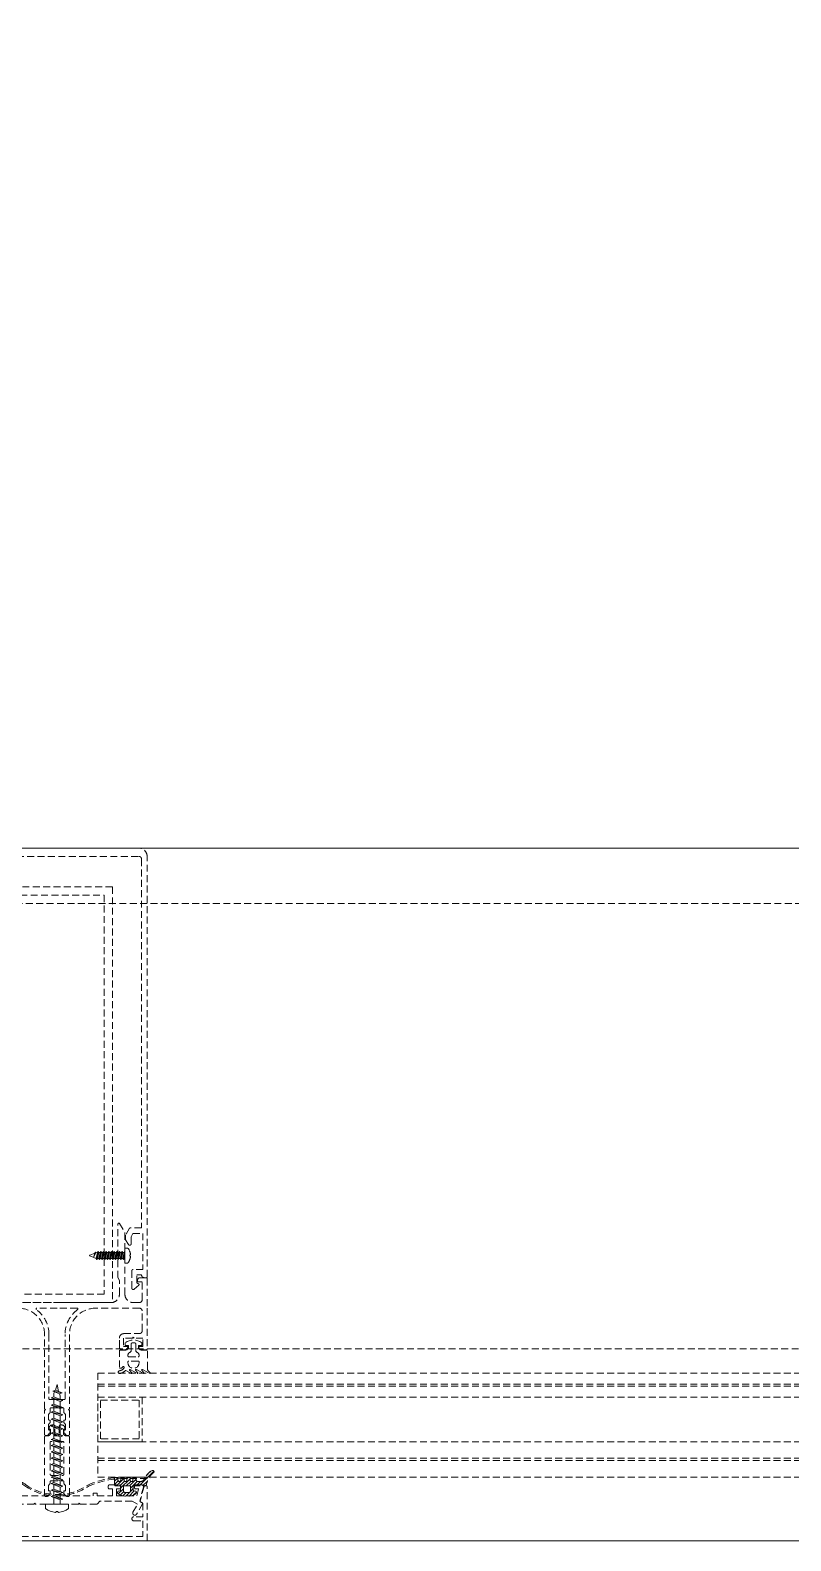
# Model space of a CAD drawing. Extents: x -1457 to 23780, y -2071 to 4205.
# Drawn here: x 1921.5 to 1949, y 320 to 374.5 of the extents above; entities that cross this region are included whole.
import ezdxf

# ---------------------------------------------------------------- set-up
doc = ezdxf.new("R2010")
doc.units = 0
doc.header["$MEASUREMENT"] = 0
doc.linetypes.add('HIDDEN', pattern=[0.375, 0.25, -0.125])
doc.layers.get('0').update_dxf_attribs({"color": 9, "lineweight": 9})
doc.layers.add('M-TEFRIS2-015', color=129, linetype='Continuous', lineweight=9)

# ---------------------------------------------------------------- blocks, each defined once
blk = doc.blocks.new('vid u')
at = {"lineweight": 5, "ltscale": 0.5}
for p, q in [((-18170.57, 6486.66), (-18169.57, 6487.03)), ((-18169.01, 6488.98), (-18169.59, 6487.02)), ((-18169.57, 6487.03), (-18167.16, 6486.01)), ((-18169.01, 6488.98), (-18168.46, 6486.56)), ((-18171.11, 6484.16), (-18170.11, 6484.53)), ((-18167.91, 6482.87), (-18171.11, 6484.16)), ((-18166.91, 6483.23), (-18171.11, 6484.16)), ((-18171.11, 6481.61), (-18170.11, 6481.97)), ((-18167.91, 6480.31), (-18171.11, 6481.61)), ((-18166.91, 6480.68), (-18171.11, 6481.61)), ((-18167.16, 6486.01), (-18170.57, 6486.66)), ((-18168.16, 6485.65), (-18170.57, 6486.66)), ((-18170.11, 6484.53), (-18170.11, 6485.84)), ((-18170.11, 6484.53), (-18166.91, 6483.23)), ((-18170.11, 6484.53), (-18166.91, 6483.23)), ((-18170.11, 6481.97), (-18170.11, 6483.76)), ((-18170.11, 6481.97), (-18166.91, 6480.68)), ((-18170.11, 6481.97), (-18166.91, 6480.68)), ((-18169.89, 6486.38), (-18170.1, 6485.93)), ((-18167.16, 6486.01), (-18168.16, 6485.65)), ((-18168.16, 6485.65), (-18167.93, 6484.98)), ((-18167.91, 6483.64), (-18167.91, 6484.91)), ((-18166.91, 6483.23), (-18167.91, 6482.87)), ((-18167.91, 6481.08), (-18167.91, 6482.87)), ((-18171.11, 6479.06), (-18170.11, 6479.42)), ((-18167.91, 6477.76), (-18171.11, 6479.06)), ((-18166.91, 6478.12), (-18171.11, 6479.06)), ((-18171.11, 6476.5), (-18170.11, 6476.87)), ((-18167.91, 6475.2), (-18171.11, 6476.5)), ((-18166.91, 6475.57), (-18171.11, 6476.5)), ((-18170.11, 6479.42), (-18170.11, 6481.2)), ((-18170.11, 6479.42), (-18166.91, 6478.12)), ((-18170.11, 6479.42), (-18166.91, 6478.12)), ((-18170.11, 6476.87), (-18170.11, 6478.65)), ((-18170.11, 6476.87), (-18166.91, 6475.57)), ((-18170.11, 6476.87), (-18166.91, 6475.57)), ((-18170.11, 6474.31), (-18170.11, 6476.1)), ((-18166.91, 6480.68), (-18167.91, 6480.31)), ((-18167.91, 6478.53), (-18167.91, 6480.31)), ((-18166.91, 6478.12), (-18167.91, 6477.76)), ((-18167.91, 6475.97), (-18167.91, 6477.76)), ((-18171.11, 6473.95), (-18170.11, 6474.31)), ((-18167.91, 6472.65), (-18171.11, 6473.95)), ((-18166.91, 6473.01), (-18171.11, 6473.95)), ((-18171.11, 6471.49), (-18170.11, 6471.86)), ((-18167.91, 6470.2), (-18171.11, 6471.49)), ((-18166.91, 6470.56), (-18171.11, 6471.49)), ((-18170.11, 6474.31), (-18166.91, 6473.01)), ((-18170.11, 6474.31), (-18166.91, 6473.01)), ((-18170.11, 6471.86), (-18170.11, 6473.54)), ((-18170.11, 6471.86), (-18166.91, 6470.56)), ((-18170.11, 6471.86), (-18166.91, 6470.56)), ((-18170.11, 6469.6), (-18170.11, 6471.14)), ((-18166.91, 6475.57), (-18167.91, 6475.2)), ((-18167.91, 6473.42), (-18167.91, 6475.2)), ((-18166.91, 6473.01), (-18167.91, 6472.65)), ((-18167.91, 6470.97), (-18167.91, 6472.65)), ((-18171.11, 6469.24), (-18170.11, 6469.6)), ((-18167.91, 6467.94), (-18171.11, 6469.24)), ((-18166.91, 6468.31), (-18171.11, 6469.24)), ((-18171.11, 6466.99), (-18170.11, 6467.35)), ((-18167.91, 6465.69), (-18171.11, 6466.99)), ((-18166.91, 6466.05), (-18171.11, 6466.99)), ((-18170.11, 6469.6), (-18166.91, 6468.31)), ((-18170.11, 6469.6), (-18166.91, 6468.31)), ((-18170.11, 6467.35), (-18170.11, 6468.89)), ((-18170.11, 6467.35), (-18166.91, 6466.05)), ((-18170.11, 6467.35), (-18166.91, 6466.05)), ((-18170.11, 6465.1), (-18170.11, 6466.63)), ((-18166.91, 6470.56), (-18167.91, 6470.2)), ((-18167.91, 6468.71), (-18167.91, 6470.2)), ((-18166.91, 6468.31), (-18167.91, 6467.94)), ((-18167.91, 6466.46), (-18167.91, 6467.94)), ((-18166.91, 6466.05), (-18167.91, 6465.69)), ((-18167.91, 6464.2), (-18167.91, 6465.69)), ((-18171.11, 6464.73), (-18170.11, 6465.1)), ((-18167.91, 6463.43), (-18171.11, 6464.73)), ((-18166.91, 6463.8), (-18171.11, 6464.73)), ((-18171.11, 6462.43), (-18170.11, 6462.8)), ((-18167.91, 6461.14), (-18171.11, 6462.43)), ((-18166.91, 6461.5), (-18171.11, 6462.43)), ((-18171.11, 6460.14), (-18170.11, 6460.5)), ((-18167.91, 6458.84), (-18171.11, 6460.14)), ((-18166.91, 6459.2), (-18171.11, 6460.14)), ((-18170.11, 6465.1), (-18166.91, 6463.8)), ((-18170.11, 6465.1), (-18166.91, 6463.8)), ((-18170.11, 6462.8), (-18170.11, 6464.38)), ((-18170.11, 6462.8), (-18166.91, 6461.5)), ((-18170.11, 6462.8), (-18166.91, 6461.5)), ((-18170.11, 6460.5), (-18170.11, 6462.03)), ((-18170.11, 6460.5), (-18166.91, 6459.2)), ((-18170.11, 6460.5), (-18166.91, 6459.2)), ((-18170.11, 6458.2), (-18170.11, 6459.73)), ((-18166.91, 6463.8), (-18167.91, 6463.43)), ((-18167.91, 6461.91), (-18167.91, 6463.43)), ((-18166.91, 6461.5), (-18167.91, 6461.14)), ((-18167.91, 6459.61), (-18167.91, 6461.14)), ((-18171.11, 6457.84), (-18170.11, 6458.2)), ((-18167.91, 6456.54), (-18171.11, 6457.84)), ((-18166.91, 6456.91), (-18171.11, 6457.84)), ((-18171.11, 6455.55), (-18170.11, 6455.91)), ((-18167.91, 6454.25), (-18171.11, 6455.55)), ((-18166.91, 6454.61), (-18171.11, 6455.55)), ((-18170.11, 6458.2), (-18166.91, 6456.91)), ((-18170.11, 6455.91), (-18170.11, 6457.44)), ((-18170.11, 6455.91), (-18166.91, 6454.61)), ((-18170.11, 6453.61), (-18170.11, 6455.14)), ((-18166.91, 6459.2), (-18167.91, 6458.84)), ((-18167.91, 6457.31), (-18167.91, 6458.84)), ((-18166.91, 6456.91), (-18167.91, 6456.54)), ((-18167.91, 6455.02), (-18167.91, 6456.54)), ((-18166.91, 6454.61), (-18167.91, 6454.25)), ((-18171.11, 6453.25), (-18170.11, 6453.61)), ((-18166.91, 6452.31), (-18171.11, 6453.25)), ((-18167.91, 6451.95), (-18171.11, 6453.25)), ((-18170.11, 6451.31), (-18171.11, 6450.94)), ((-18167.91, 6449.65), (-18171.11, 6450.94)), ((-18171.11, 6450.94), (-18166.91, 6450.01)), ((-18171.11, 6448.64), (-18170.11, 6449.01)), ((-18170.11, 6453.61), (-18166.91, 6452.31)), ((-18170.11, 6453.61), (-18166.91, 6452.31)), ((-18170.11, 6451.31), (-18170.11, 6452.84)), ((-18166.91, 6450.01), (-18170.11, 6451.31)), ((-18170.11, 6449.01), (-18170.11, 6450.54)), ((-18170.11, 6449.01), (-18166.91, 6447.71)), ((-18167.91, 6452.72), (-18167.91, 6454.25)), ((-18166.91, 6452.31), (-18167.91, 6451.95)), ((-18167.91, 6450.42), (-18167.91, 6451.95)), ((-18166.91, 6450.01), (-18167.91, 6449.65)), ((-18167.91, 6448.12), (-18167.91, 6449.65)), ((-18164.91, 6445.88), (-18173.11, 6445.88)), ((-18173.11, 6444.22), (-18173.11, 6445.88)), ((-18167.91, 6447.35), (-18171.11, 6448.64)), ((-18166.91, 6447.71), (-18171.11, 6448.64)), ((-18170.11, 6445.88), (-18170.11, 6448.24)), ((-18166.91, 6447.71), (-18167.91, 6447.35)), ((-18167.91, 6445.88), (-18167.91, 6447.35)), ((-18164.91, 6444.22), (-18164.91, 6445.88))]:
    blk.add_line(p, q, dxfattribs=at)
blk.add_lwpolyline([(-18169.59, 6442.85), (-18169.14, 6443.18), (-18168.89, 6443.18), (-18168.43, 6442.85)], dxfattribs=at)
for centre, radius, start, end in [((-18169.91, 6485.84), 0.2, 155.3251, 180), ((-18168.11, 6484.91), 0.2, 0, 19.1116), ((-18168.56, 6450.67), 7.89, 234.7573, 262.4905), ((-18169.46, 6450.67), 7.89, 277.5095, 305.2427)]:
    blk.add_arc(centre, radius, start, end, dxfattribs=at)
blk = doc.blocks.new('p-kolon_80x80')
blk.add_lwpolyline([(-40, -40), (40, -40), (40, 40), (-40, 40)], close=True)

msp = doc.modelspace()

# ---------------------------------------------------------------- hatches: boundary and pattern name
at = {"layer": 'M-TEFRIS2-015', "linetype": 'HIDDEN', "lineweight": 0}
h = msp.add_hatch(dxfattribs=at)
h.set_pattern_fill('LINE', color=256, scale=0.666667, angle=585, style=0)
h.set_pattern_definition([(45, (1868.41743, 201.40813), (-0.058925565, 0.058925565), [])])
edge = h.paths.add_edge_path()
edge.add_arc((1926.224, 321.984), 0.625, 117.2, 157.3388)
edge.add_arc((1925.503, 322.298), 0.162, 270.1027, 332.96, ccw=False)
edge.add_line((1925.503, 322.137), (1925.423, 322.137))
edge.add_line((1925.423, 322.137), (1925.409, 322.137))
edge.add_line((1925.409, 322.137), (1925.402, 322.137))
edge.add_line((1925.402, 322.137), (1925.394, 322.139))
edge.add_line((1925.394, 322.139), (1925.387, 322.142))
edge.add_line((1925.387, 322.142), (1925.38, 322.146))
edge.add_line((1925.38, 322.146), (1925.374, 322.151))
edge.add_line((1925.374, 322.151), (1925.368, 322.158))
edge.add_line((1925.368, 322.158), (1925.364, 322.165))
edge.add_line((1925.364, 322.165), (1925.361, 322.172))
edge.add_line((1925.361, 322.172), (1925.359, 322.187))
edge.add_line((1925.359, 322.187), (1925.359, 322.262))
edge.add_line((1925.359, 322.262), (1925.359, 322.265))
edge.add_line((1925.359, 322.265), (1925.358, 322.268))
edge.add_line((1925.358, 322.268), (1925.357, 322.271))
edge.add_line((1925.357, 322.271), (1925.355, 322.274))
edge.add_line((1925.355, 322.274), (1925.353, 322.276))
edge.add_line((1925.353, 322.276), (1925.351, 322.279))
edge.add_line((1925.351, 322.279), (1925.348, 322.28))
edge.add_line((1925.348, 322.28), (1925.345, 322.281))
edge.add_line((1925.345, 322.281), (1925.339, 322.282))
edge.add_line((1925.339, 322.282), (1925.259, 322.282))
edge.add_line((1925.259, 322.282), (1925.256, 322.282))
edge.add_line((1925.256, 322.282), (1925.253, 322.281))
edge.add_line((1925.253, 322.281), (1925.25, 322.28))
edge.add_line((1925.25, 322.28), (1925.247, 322.279))
edge.add_line((1925.247, 322.279), (1925.245, 322.276))
edge.add_line((1925.245, 322.276), (1925.243, 322.274))
edge.add_line((1925.243, 322.274), (1925.241, 322.271))
edge.add_line((1925.241, 322.271), (1925.24, 322.268))
edge.add_line((1925.24, 322.268), (1925.239, 322.262))
edge.add_line((1925.239, 322.262), (1925.239, 322.187))
edge.add_line((1925.239, 322.187), (1925.238, 322.179))
edge.add_line((1925.238, 322.179), (1925.237, 322.172))
edge.add_line((1925.237, 322.172), (1925.234, 322.165))
edge.add_line((1925.234, 322.165), (1925.23, 322.158))
edge.add_line((1925.23, 322.158), (1925.224, 322.151))
edge.add_line((1925.224, 322.151), (1925.218, 322.146))
edge.add_line((1925.218, 322.146), (1925.211, 322.142))
edge.add_line((1925.211, 322.142), (1925.204, 322.139))
edge.add_line((1925.204, 322.139), (1925.189, 322.137))
edge.add_line((1925.189, 322.137), (1925.182, 322.137))
edge.add_line((1925.182, 322.137), (1925.174, 322.139))
edge.add_line((1925.174, 322.139), (1925.167, 322.142))
edge.add_line((1925.167, 322.142), (1925.16, 322.146))
edge.add_line((1925.16, 322.146), (1925.154, 322.151))
edge.add_line((1925.154, 322.151), (1925.148, 322.158))
edge.add_line((1925.148, 322.158), (1925.144, 322.165))
edge.add_line((1925.144, 322.165), (1925.141, 322.172))
edge.add_line((1925.141, 322.172), (1925.139, 322.187))
edge.add_line((1925.139, 322.187), (1925.139, 322.262))
edge.add_line((1925.139, 322.262), (1925.139, 322.265))
edge.add_line((1925.139, 322.265), (1925.138, 322.268))
edge.add_line((1925.138, 322.268), (1925.137, 322.271))
edge.add_line((1925.137, 322.271), (1925.135, 322.274))
edge.add_line((1925.135, 322.274), (1925.133, 322.276))
edge.add_line((1925.133, 322.276), (1925.131, 322.279))
edge.add_line((1925.131, 322.279), (1925.128, 322.28))
edge.add_line((1925.128, 322.28), (1925.125, 322.281))
edge.add_line((1925.125, 322.281), (1925.119, 322.282))
edge.add_line((1925.119, 322.282), (1925.039, 322.282))
edge.add_line((1925.039, 322.282), (1925.036, 322.282))
edge.add_line((1925.036, 322.282), (1925.033, 322.281))
edge.add_line((1925.033, 322.281), (1925.03, 322.28))
edge.add_line((1925.03, 322.28), (1925.027, 322.279))
edge.add_line((1925.027, 322.279), (1925.025, 322.276))
edge.add_line((1925.025, 322.276), (1925.023, 322.274))
edge.add_line((1925.023, 322.274), (1925.021, 322.271))
edge.add_line((1925.021, 322.271), (1925.02, 322.268))
edge.add_line((1925.02, 322.268), (1925.019, 322.262))
edge.add_line((1925.019, 322.262), (1925.019, 322.187))
edge.add_line((1925.019, 322.187), (1925.018, 322.179))
edge.add_line((1925.018, 322.179), (1925.017, 322.172))
edge.add_line((1925.017, 322.172), (1925.014, 322.165))
edge.add_line((1925.014, 322.165), (1925.01, 322.158))
edge.add_line((1925.01, 322.158), (1925.004, 322.151))
edge.add_line((1925.004, 322.151), (1924.998, 322.146))
edge.add_line((1924.998, 322.146), (1924.991, 322.142))
edge.add_line((1924.991, 322.142), (1924.984, 322.139))
edge.add_line((1924.984, 322.139), (1924.969, 322.137))
edge.add_line((1924.969, 322.137), (1924.962, 322.137))
edge.add_line((1924.962, 322.137), (1924.954, 322.139))
edge.add_line((1924.954, 322.139), (1924.947, 322.142))
edge.add_line((1924.947, 322.142), (1924.94, 322.146))
edge.add_line((1924.94, 322.146), (1924.934, 322.151))
edge.add_line((1924.934, 322.151), (1924.928, 322.158))
edge.add_line((1924.928, 322.158), (1924.924, 322.165))
edge.add_line((1924.924, 322.165), (1924.921, 322.172))
edge.add_line((1924.921, 322.172), (1924.919, 322.187))
edge.add_line((1924.919, 322.187), (1924.919, 322.262))
edge.add_line((1924.919, 322.262), (1924.919, 322.265))
edge.add_line((1924.919, 322.265), (1924.918, 322.268))
edge.add_line((1924.918, 322.268), (1924.917, 322.271))
edge.add_line((1924.917, 322.271), (1924.915, 322.274))
edge.add_line((1924.915, 322.274), (1924.913, 322.276))
edge.add_line((1924.913, 322.276), (1924.911, 322.279))
edge.add_line((1924.911, 322.279), (1924.908, 322.28))
edge.add_line((1924.908, 322.28), (1924.905, 322.281))
edge.add_line((1924.905, 322.281), (1924.899, 322.282))
edge.add_line((1924.899, 322.282), (1924.819, 322.282))
edge.add_line((1924.819, 322.282), (1924.816, 322.282))
edge.add_line((1924.816, 322.282), (1924.813, 322.281))
edge.add_line((1924.813, 322.281), (1924.81, 322.28))
edge.add_line((1924.81, 322.28), (1924.807, 322.279))
edge.add_line((1924.807, 322.279), (1924.805, 322.276))
edge.add_line((1924.805, 322.276), (1924.803, 322.274))
edge.add_line((1924.803, 322.274), (1924.801, 322.271))
edge.add_line((1924.801, 322.271), (1924.8, 322.268))
edge.add_line((1924.8, 322.268), (1924.799, 322.262))
edge.add_line((1924.799, 322.262), (1924.799, 322.187))
edge.add_line((1924.799, 322.187), (1924.798, 322.179))
edge.add_line((1924.798, 322.179), (1924.797, 322.172))
edge.add_line((1924.797, 322.172), (1924.794, 322.165))
edge.add_line((1924.794, 322.165), (1924.79, 322.158))
edge.add_line((1924.79, 322.158), (1924.784, 322.151))
edge.add_line((1924.784, 322.151), (1924.778, 322.146))
edge.add_line((1924.778, 322.146), (1924.771, 322.142))
edge.add_line((1924.771, 322.142), (1924.764, 322.139))
edge.add_line((1924.764, 322.139), (1924.749, 322.137))
edge.add_line((1924.749, 322.137), (1924.742, 322.137))
edge.add_line((1924.742, 322.137), (1924.734, 322.139))
edge.add_line((1924.734, 322.139), (1924.727, 322.142))
edge.add_line((1924.727, 322.142), (1924.72, 322.146))
edge.add_line((1924.72, 322.146), (1924.714, 322.151))
edge.add_line((1924.714, 322.151), (1924.708, 322.158))
edge.add_line((1924.708, 322.158), (1924.704, 322.165))
edge.add_line((1924.704, 322.165), (1924.701, 322.172))
edge.add_line((1924.701, 322.172), (1924.699, 322.187))
edge.add_line((1924.699, 322.187), (1924.699, 322.262))
edge.add_line((1924.699, 322.262), (1924.699, 322.265))
edge.add_line((1924.699, 322.265), (1924.698, 322.268))
edge.add_line((1924.698, 322.268), (1924.697, 322.271))
edge.add_line((1924.697, 322.271), (1924.695, 322.274))
edge.add_line((1924.695, 322.274), (1924.693, 322.276))
edge.add_line((1924.693, 322.276), (1924.691, 322.279))
edge.add_line((1924.691, 322.279), (1924.688, 322.28))
edge.add_line((1924.688, 322.28), (1924.685, 322.281))
edge.add_line((1924.685, 322.281), (1924.679, 322.282))
edge.add_line((1924.679, 322.282), (1924.599, 322.282))
edge.add_line((1924.599, 322.282), (1924.596, 322.282))
edge.add_line((1924.596, 322.282), (1924.593, 322.282))
edge.add_line((1924.593, 322.282), (1924.59, 322.28))
edge.add_line((1924.59, 322.28), (1924.587, 322.279))
edge.add_line((1924.587, 322.279), (1924.585, 322.277))
edge.add_line((1924.585, 322.277), (1924.583, 322.274))
edge.add_line((1924.583, 322.274), (1924.581, 322.271))
edge.add_line((1924.581, 322.271), (1924.58, 322.268))
edge.add_line((1924.58, 322.268), (1924.579, 322.262))
edge.add_line((1924.579, 322.262), (1924.579, 322.011))
edge.add_arc((1924.609, 322.011), 0.03, 180, 270)
edge.add_line((1924.609, 321.981), (1924.793, 321.981))
edge.add_line((1924.793, 321.981), (1924.793, 321.811))
edge.add_line((1924.793, 321.811), (1924.718, 321.791))
edge.add_arc((1924.731, 321.743), 0.05, 104.5985, 212.0394)
edge.add_arc((1924.773, 321.769), 0.1, 212.0394, 243.6122)
edge.add_arc((1925.023, 322.273), 0.662, 243.6122, 296.3878)
edge.add_arc((1925.273, 321.769), 0.1, 296.3878, 327.9606)
edge.add_arc((1925.315, 321.743), 0.05, 327.9606, 435.4015)
edge.add_line((1925.328, 321.791), (1925.253, 321.811))
edge.add_line((1925.253, 321.811), (1925.253, 321.981))
edge.add_line((1925.253, 321.981), (1925.673, 321.981))
edge.add_arc((1925.673, 322.031), 0.05, 270, 346.8402)
edge.add_arc((1926.471, 321.875), 0.763, 128.6618, 169.1202, ccw=False)
edge.add_arc((1925.951, 322.493), 0.0486, 333.0293, 465.4317)
edge = h.paths.add_edge_path(flags=16)
edge.add_arc((1925.123, 321.783), 0.03, 280.824, 360)
edge.add_line((1925.153, 321.783), (1925.153, 321.951))
edge.add_arc((1925.123, 321.951), 0.03, 360, 450)
edge.add_line((1925.123, 321.981), (1924.923, 321.981))
edge.add_arc((1924.923, 321.951), 0.03, 90, 180)
edge.add_line((1924.893, 321.951), (1924.893, 321.783))
edge.add_arc((1924.923, 321.783), 0.03, 180, 259.176)
edge.add_arc((1925.023, 322.306), 0.562, 259.176, 280.824)

# ---------------------------------------------------------------- linework, layer by layer
for p, q in [((1923.682, 330.305), (1923.862, 330.379)), ((1923.902, 330.393), (1923.814, 330.227)), ((1923.814, 330.227), (1923.862, 330.379)), ((1923.882, 330.414), (1923.861, 330.315)), ((1923.862, 330.379), (1923.882, 330.414)), ((1923.874, 330.341), (1923.89, 330.414)), ((1923.882, 330.414), (1923.89, 330.414)), ((1923.89, 330.414), (1923.902, 330.393)), ((1923.902, 330.393), (1923.941, 330.407)), ((1923.91, 330.183), (1923.959, 330.407)), ((1923.979, 330.441), (1923.93, 330.148)), ((1923.938, 330.148), (1923.987, 330.441)), ((1923.941, 330.407), (1923.959, 330.407)), ((1923.959, 330.407), (1923.979, 330.441)), ((1923.979, 330.441), (1923.987, 330.441)), ((1923.987, 330.441), (1924.007, 330.407)), ((1924.007, 330.183), (1924.055, 330.407)), ((1924.007, 330.407), (1924.055, 330.407)), ((1924.075, 330.441), (1924.027, 330.148)), ((1924.035, 330.148), (1924.083, 330.441)), ((1924.055, 330.407), (1924.075, 330.441)), ((1924.103, 330.407), (1924.055, 330.183)), ((1924.083, 330.441), (1924.075, 330.441)), ((1924.083, 330.441), (1924.103, 330.407)), ((1924.103, 330.183), (1924.151, 330.407)), ((1924.103, 330.407), (1924.151, 330.407)), ((1924.171, 330.441), (1924.123, 330.148)), ((1924.131, 330.148), (1924.179, 330.441)), ((1924.151, 330.407), (1924.171, 330.441)), ((1924.199, 330.407), (1924.151, 330.183)), ((1924.179, 330.441), (1924.171, 330.441)), ((1924.179, 330.441), (1924.199, 330.407)), ((1924.248, 330.407), (1924.199, 330.407)), ((1924.2, 330.183), (1924.248, 330.407)), ((1924.268, 330.441), (1924.22, 330.148)), ((1924.228, 330.148), (1924.276, 330.441)), ((1924.248, 330.407), (1924.268, 330.441)), ((1924.296, 330.407), (1924.248, 330.183)), ((1924.276, 330.441), (1924.268, 330.441)), ((1924.276, 330.441), (1924.296, 330.407)), ((1924.296, 330.183), (1924.344, 330.407)), ((1924.296, 330.407), (1924.344, 330.407)), ((1924.364, 330.441), (1924.316, 330.148)), ((1924.324, 330.148), (1924.372, 330.441)), ((1924.344, 330.407), (1924.364, 330.441)), ((1924.392, 330.407), (1924.344, 330.183)), ((1924.364, 330.441), (1924.372, 330.441)), ((1924.372, 330.441), (1924.392, 330.407)), ((1924.392, 330.407), (1924.441, 330.407)), ((1924.393, 330.183), (1924.441, 330.407)), ((1924.461, 330.441), (1924.413, 330.148)), ((1924.421, 330.148), (1924.469, 330.441)), ((1924.441, 330.407), (1924.461, 330.441)), ((1924.489, 330.407), (1924.441, 330.183)), ((1924.469, 330.441), (1924.461, 330.441)), ((1924.469, 330.441), (1924.489, 330.407)), ((1924.677, 330.407), (1924.489, 330.407)), ((1924.489, 330.183), (1924.537, 330.407)), ((1924.557, 330.441), (1924.509, 330.148)), ((1924.517, 330.148), (1924.565, 330.441)), ((1924.537, 330.407), (1924.557, 330.441)), ((1924.585, 330.407), (1924.537, 330.183)), ((1924.557, 330.441), (1924.565, 330.441)), ((1924.565, 330.441), (1924.585, 330.407)), ((1924.585, 330.183), (1924.634, 330.407)), ((1924.585, 330.407), (1924.634, 330.407)), ((1924.654, 330.441), (1924.605, 330.148)), ((1924.613, 330.148), (1924.662, 330.441)), ((1924.682, 330.407), (1924.633, 330.183)), ((1924.634, 330.407), (1924.654, 330.441)), ((1924.654, 330.441), (1924.662, 330.441)), ((1924.662, 330.441), (1924.682, 330.407)), ((1924.682, 330.183), (1924.73, 330.407)), ((1924.682, 330.407), (1924.73, 330.407)), ((1924.75, 330.441), (1924.702, 330.148)), ((1924.71, 330.148), (1924.758, 330.441)), ((1924.73, 330.407), (1924.75, 330.441)), ((1924.778, 330.407), (1924.73, 330.183)), ((1924.75, 330.441), (1924.758, 330.441)), ((1924.758, 330.441), (1924.778, 330.407)), ((1924.778, 330.407), (1924.827, 330.407)), ((1924.778, 330.183), (1924.827, 330.407)), ((1924.847, 330.441), (1924.798, 330.148)), ((1924.806, 330.148), (1924.855, 330.441)), ((1924.875, 330.407), (1924.826, 330.183)), ((1924.827, 330.407), (1924.847, 330.441)), ((1924.847, 330.441), (1924.855, 330.441)), ((1924.855, 330.441), (1924.875, 330.407)), ((1924.875, 330.407), (1924.923, 330.407)), ((1924.875, 330.183), (1924.923, 330.407)), ((1924.943, 330.441), (1924.895, 330.148)), ((1924.903, 330.148), (1924.95, 330.435)), ((1924.923, 330.407), (1924.943, 330.441)), ((1924.943, 330.441), (1924.95, 330.441)), ((1925.059, 330.565), (1924.95, 330.565)), ((1924.95, 330.024), (1924.95, 330.565)), ((1923.675, 330.295), (1923.682, 330.305)), ((1923.682, 330.285), (1923.675, 330.295)), ((1923.912, 330.193), (1923.682, 330.285)), ((1923.861, 330.315), (1923.874, 330.341)), ((1923.91, 330.183), (1923.912, 330.193)), ((1923.93, 330.148), (1923.91, 330.183)), ((1923.938, 330.148), (1923.93, 330.148)), ((1923.958, 330.183), (1923.938, 330.148)), ((1924.007, 330.183), (1923.958, 330.183)), ((1924.027, 330.148), (1924.007, 330.183)), ((1924.035, 330.148), (1924.027, 330.148)), ((1924.055, 330.183), (1924.035, 330.148)), ((1924.055, 330.183), (1924.035, 330.148)), ((1924.103, 330.183), (1924.055, 330.183)), ((1924.123, 330.148), (1924.103, 330.183)), ((1924.131, 330.148), (1924.123, 330.148)), ((1924.151, 330.183), (1924.131, 330.148)), ((1924.151, 330.183), (1924.131, 330.148)), ((1924.2, 330.183), (1924.151, 330.183)), ((1924.22, 330.148), (1924.2, 330.183)), ((1924.228, 330.148), (1924.22, 330.148)), ((1924.248, 330.183), (1924.228, 330.148)), ((1924.248, 330.183), (1924.228, 330.148)), ((1924.248, 330.183), (1924.296, 330.183)), ((1924.316, 330.148), (1924.296, 330.183)), ((1924.324, 330.148), (1924.316, 330.148)), ((1924.344, 330.183), (1924.324, 330.148)), ((1924.344, 330.183), (1924.324, 330.148)), ((1924.393, 330.183), (1924.344, 330.183)), ((1924.413, 330.148), (1924.393, 330.183)), ((1924.421, 330.148), (1924.413, 330.148)), ((1924.441, 330.183), (1924.421, 330.148)), ((1924.441, 330.183), (1924.421, 330.148)), ((1924.489, 330.183), (1924.441, 330.183)), ((1924.489, 330.183), (1924.441, 330.183)), ((1924.509, 330.148), (1924.489, 330.183)), ((1924.517, 330.148), (1924.509, 330.148)), ((1924.537, 330.183), (1924.517, 330.148)), ((1924.537, 330.183), (1924.517, 330.148)), ((1924.537, 330.183), (1924.725, 330.183)), ((1924.585, 330.183), (1924.537, 330.183)), ((1924.585, 330.183), (1924.537, 330.183)), ((1924.605, 330.148), (1924.585, 330.183)), ((1924.613, 330.148), (1924.605, 330.148)), ((1924.633, 330.183), (1924.613, 330.148)), ((1924.633, 330.183), (1924.613, 330.148)), ((1924.682, 330.183), (1924.633, 330.183)), ((1924.682, 330.183), (1924.633, 330.183)), ((1924.702, 330.148), (1924.682, 330.183)), ((1924.71, 330.148), (1924.702, 330.148)), ((1924.73, 330.183), (1924.71, 330.148)), ((1924.73, 330.183), (1924.71, 330.148)), ((1924.778, 330.183), (1924.73, 330.183)), ((1924.798, 330.148), (1924.778, 330.183)), ((1924.806, 330.148), (1924.798, 330.148)), ((1924.826, 330.183), (1924.806, 330.148)), ((1924.826, 330.183), (1924.806, 330.148)), ((1924.826, 330.183), (1924.875, 330.183)), ((1924.895, 330.148), (1924.875, 330.183)), ((1924.903, 330.148), (1924.895, 330.148)), ((1924.923, 330.183), (1924.903, 330.148)), ((1924.923, 330.183), (1924.903, 330.148)), ((1924.95, 330.309), (1924.923, 330.183)), ((1924.923, 330.183), (1924.95, 330.183)), ((1925.059, 330.024), (1924.95, 330.024)), ((3319.5, 326.925), (1724.228, 326.925)), ((1923.969, 326.053), (1923.969, 322.301)), ((1923.969, 326.053), (1985.199, 326.053)), ((1923.969, 325.653), (1985.199, 325.653)), ((1923.969, 325.577), (1985.199, 325.577)), ((1923.969, 325.177), (1985.199, 325.177)), ((1922.22, 324.079), (1922.22, 324.029)), ((1922.22, 324.029), (1922.27, 324.029)), ((1922.27, 324.029), (1922.27, 323.889)), ((1922.37, 324.179), (1922.32, 324.179)), ((1922.42, 323.789), (1922.42, 324.129)), ((1922.58, 324.129), (1922.58, 323.789)), ((1922.68, 324.179), (1922.63, 324.179)), ((1922.73, 323.889), (1922.73, 324.029)), ((1922.73, 324.029), (1922.78, 324.029)), ((1922.78, 324.029), (1922.78, 324.079)), ((1922.05, 323.739), (1922.05, 321.649)), ((1922.17, 323.789), (1922.1, 323.789)), ((1922.25, 323.539), (1922.25, 322.409)), ((1922.7, 323.589), (1922.3, 323.589)), ((1922.58, 323.789), (1922.42, 323.789)), ((1922.75, 322.409), (1922.75, 323.539)), ((1922.9, 323.789), (1922.83, 323.789)), ((1922.95, 321.649), (1922.95, 323.739)), ((1923.969, 323.577), (1985.199, 323.577)), ((1923.969, 322.977), (1985.199, 322.977)), ((1923.969, 322.901), (1985.199, 322.901)), ((1922.3, 322.359), (1922.7, 322.359)), ((1923.969, 322.301), (1985.199, 322.301)), ((1922.164, 321.614), (1922.235, 321.685)), ((1922.19, 321.999), (1922.235, 322.045)), ((1922.19, 321.829), (1922.19, 321.999)), ((1922.25, 321.799), (1922.22, 321.799)), ((1922.25, 322.08), (1922.25, 322.129)), ((1922.25, 321.72), (1922.25, 321.799)), ((1922.28, 322.159), (1922.72, 322.159)), ((1922.75, 322.129), (1922.75, 322.08)), ((1922.78, 321.799), (1922.75, 321.799)), ((1922.75, 321.799), (1922.75, 321.72)), ((1922.75, 321.779), (1922.77, 321.799)), ((1922.764, 322.045), (1922.81, 321.999)), ((1922.764, 321.685), (1922.835, 321.614)), ((1922.81, 321.999), (1922.81, 321.829)), ((1922.1, 321.599), (1922.129, 321.599)), ((1922.87, 321.599), (1922.9, 321.599)), ((3319.5, 320), (1719.669, 320)), ((1719.669, 320), (3319.5, 320))]:
    msp.add_line(p, q, dxfattribs=at)
for points in [[(1880.5, 343), (1964.5, 343), (1964.5, 427), (1880.5, 427)], [(1920.5, 343.595), (1924.5, 343.595), (1924.5, 328.595), (1920.5, 328.595)], [(1920.8, 343.295), (1924.2, 343.295), (1924.2, 328.895), (1920.8, 328.895)], [(1923.969, 323.577), (1923.969, 325.177), (1925.569, 325.177), (1925.569, 323.577)], [(1924.069, 323.677), (1924.069, 325.077), (1925.469, 325.077), (1925.469, 323.677)]]:
    msp.add_lwpolyline(points, close=True, dxfattribs=at)
for points in [[(1919.55, 344.7), (1925.45, 344.7), (1925.45, 344.7, -0.414214), (1925.55, 344.6), (1925.55, 331.293), (1925.143, 331.293, 0.267949), (1925.117, 331.278), (1924.974, 331.03, 0.131652), (1924.97, 331.015), (1924.97, 330.881, 0.131652), (1924.974, 330.866), (1925.077, 330.688, 0.267949), (1925.103, 330.673), (1925.14, 330.673, 0.414214), (1925.17, 330.703), (1925.17, 330.969), (1925.241, 331.093), (1925.6, 331.093), (1925.6, 329.793), (1925.25, 329.793, 0.414214), (1925.2, 329.743), (1925.2, 329.113, 0.650971), (1925.284, 329.076), (1925.45, 329.227, 0.508142), (1925.445, 329.275), (1925.38, 329.313), (1925.38, 329.593), (1925.55, 329.593, 0.432363), (1925.65, 329.495), (1925.72, 329.495, 0.477393), (1925.75, 329.523), (1925.75, 344.7, 0.414214), (1925.45, 345), (1925.45, 345), (1919.55, 345, 0.414214)], [(1920.55, 328.595), (1922.5, 328.595), (1924.45, 328.595, 0.414214), (1924.75, 328.895), (1924.75, 329.395), (1924.7, 329.497), (1924.7, 331.433, -0.767327), (1924.756, 331.448), (1924.95, 331.112), (1924.95, 330.325), (1924.92, 330.295), (1924.95, 330.265), (1924.95, 328.895, 0.414214), (1925.25, 328.595), (1925.47, 328.595, 0.414214), (1925.57, 328.695), (1925.57, 329.345), (1925.43, 329.345, -0.414214), (1925.4, 329.375), (1925.4, 329.395, -0.414214), (1925.5, 329.495), (1925.72, 329.495, -0.414214), (1925.75, 329.465), (1925.75, 328.395), (1925.75, 326.925, -0.414214), (1925.72, 326.895), (1925.55, 326.895, -0.414214), (1925.45, 326.995), (1925.45, 327.015), (1925.6, 327.015), (1925.6, 327.315), (1925.28, 327.315), (1925.25, 327.345), (1925.22, 327.315), (1924.9, 327.315), (1924.9, 327.015), (1925.05, 327.015), (1925.05, 326.995, -0.414214), (1924.95, 326.895), (1924.85, 326.895, -0.414214), (1924.75, 326.995), (1924.75, 327.315, -0.414214), (1924.91, 327.475), (1925.47, 327.475, 0.414214), (1925.57, 327.575), (1925.57, 328.295, 0.414214), (1925.47, 328.395), (1923.9, 328.395, 0.414214), (1922.95, 327.445), (1922.95, 324.765), (1922.92, 324.735), (1922.95, 324.705), (1922.95, 323.845, -0.414214), (1922.9, 323.795), (1922.871, 323.795, -0.198912), (1922.835, 323.809), (1922.765, 323.88, -0.198912), (1922.75, 323.916), (1922.75, 323.995), (1922.78, 323.995, 0.414214), (1922.81, 324.025), (1922.81, 324.195), (1922.765, 324.24, -0.198912), (1922.75, 324.276), (1922.75, 324.355), (1922.78, 324.355, 0.414214), (1922.81, 324.385), (1922.81, 324.555), (1922.765, 324.6, -0.198912), (1922.75, 324.636), (1922.75, 324.765, 0.414214), (1922.72, 324.795), (1922.5, 324.795), (1922.28, 324.795, 0.414214), (1922.25, 324.765), (1922.25, 324.636, -0.198912), (1922.235, 324.6), (1922.19, 324.555), (1922.19, 324.385, 0.414214), (1922.22, 324.355), (1922.25, 324.355), (1922.25, 324.276, -0.198912), (1922.235, 324.24), (1922.19, 324.195), (1922.19, 324.025, 0.414214), (1922.22, 323.995), (1922.25, 323.995), (1922.25, 323.916, -0.198912), (1922.235, 323.88), (1922.165, 323.809, -0.198912), (1922.129, 323.795), (1922.1, 323.795, -0.414214), (1922.05, 323.845), (1922.05, 324.705), (1922.08, 324.735), (1922.05, 324.765), (1922.05, 327.445, 0.414214), (1921.1, 328.395)], [(1925.75, 322.298), (1925.75, 322.248), (1924.952, 322.248, 0.10228), (1923.656, 321.98, -0.152313), (1922.5, 321.62, -0.152313), (1921.344, 321.98, 0.159108), (1920.655, 322.248), (1919.478, 322.248), (1919.478, 322.298), (1920.656, 322.298, -0.158967), (1921.374, 322.02, 0.152054), (1922.5, 321.67, 0.152944), (1923.631, 322.024, -0.10266), (1924.952, 322.298), (1925.75, 322.298)], [(1921.2, 321.624), (1923.8, 321.624), (1923.8, 321.694, -0.414214), (1923.83, 321.724), (1923.92, 321.724, -0.414214), (1923.95, 321.694), (1923.95, 321.624), (1924.5, 321.624), (1924.5, 321.874), (1924.38, 321.874, -0.414214), (1924.35, 321.904), (1924.35, 321.974, -0.414214), (1924.4, 322.024), (1924.75, 322.024, -0.414214), (1924.8, 321.974), (1924.8, 321.904, -0.414214), (1924.77, 321.874), (1924.65, 321.874), (1924.65, 321.624), (1925.38, 321.624), (1925.447, 321.874), (1925.33, 321.874, -0.414214), (1925.3, 321.904), (1925.3, 321.974, -0.414214), (1925.35, 322.024), (1925.545, 322.024, -0.493145), (1925.617, 321.93), (1925.483, 321.43), (1925.575, 321.377, -0.414214), (1925.586, 321.336), (1925.37, 320.962, -1), (1925.24, 321.037), (1925.401, 321.316), (1925.213, 321.424), (1924.05, 321.424), (1923.959, 321.333, -0.198912), (1923.938, 321.324), (1923.33, 321.324), (1923.3, 321.354), (1923.27, 321.324), (1922.5, 321.324), (1921.73, 321.324), (1921.7, 321.354), (1921.67, 321.324), (1921.062, 321.324, -0.198912)]]:
    msp.add_lwpolyline(points, format="xyb", dxfattribs=at)
for points in [[(1924.007, 330.407), (1923.958, 330.183)], [(1925.15, 330.333), (1925.128, 330.303), (1925.128, 330.287), (1925.15, 330.257)]]:
    msp.add_lwpolyline(points, dxfattribs=at)
for points in [[(1922.76, 325.095, 0.414214), (1922.79, 325.125), (1922.79, 327.445, -0.239182), (1923.245, 328.341, 0.725247), (1923.227, 328.395), (1922.5, 328.395), (1921.773, 328.395, 0.725247), (1921.755, 328.341, -0.239182), (1922.21, 327.445), (1922.21, 325.125, 0.414214), (1922.24, 325.095), (1922.5, 325.095)], [(1925.539, 326.885, -0.414214), (1925.439, 326.985), (1925.439, 327.045), (1925.559, 327.045), (1925.559, 327.145, 0.333333), (1924.959, 327.145), (1924.959, 327.045), (1925.079, 327.045), (1925.079, 326.985, -0.414214), (1924.979, 326.885), (1924.759, 326.885), (1924.759, 326.225), (1924.798, 326.225, 0.307685), (1924.859, 326.266, -1.128702), (1924.916, 326.235, -0.201212), (1924.758, 326.135, 0.978531), (1924.758, 326.035, 0.1613), (1924.964, 326.145, -0.307572), (1924.987, 326.147), (1925.177, 326.037, 0.8391), (1925.196, 326.059), (1925.117, 326.154, -0.8391), (1925.142, 326.184), (1925.397, 326.037, 0.8391), (1925.416, 326.059), (1925.337, 326.154, -0.8391), (1925.362, 326.184), (1925.617, 326.037, 0.8391), (1925.636, 326.059), (1925.557, 326.154, -0.8391), (1925.582, 326.184), (1925.837, 326.037, 0.8391), (1925.856, 326.059), (1925.782, 326.147, -0.176327), (1925.759, 326.212), (1925.759, 326.885)], [(1925.339, 326.885), (1925.339, 327.111, 0.375047), (1925.313, 327.141, 0.067879), (1925.205, 327.141, 0.375047), (1925.179, 327.111), (1925.179, 326.885, -0.298217), (1925.119, 326.793, 0.298217), (1925.059, 326.701), (1925.059, 326.668, 0.414214), (1925.089, 326.638), (1925.429, 326.638, 0.414214), (1925.459, 326.668), (1925.459, 326.701, 0.298217), (1925.399, 326.793, -0.298217)], [(1925.059, 326.458), (1925.059, 326.425, 1), (1925.459, 326.425), (1925.459, 326.458, 0.414214), (1925.429, 326.488), (1925.089, 326.488, 0.414214)], [(1925.938, 322.54, 0.176952), (1925.647, 322.225, -0.281357), (1925.503, 322.137), (1925.423, 322.137), (1925.409, 322.137), (1925.402, 322.137), (1925.394, 322.139), (1925.387, 322.142), (1925.38, 322.146), (1925.374, 322.151), (1925.368, 322.158), (1925.364, 322.165), (1925.361, 322.172), (1925.359, 322.187), (1925.359, 322.262), (1925.359, 322.265), (1925.358, 322.268), (1925.357, 322.271), (1925.355, 322.274), (1925.353, 322.276), (1925.351, 322.279), (1925.348, 322.28), (1925.345, 322.281), (1925.339, 322.282), (1925.259, 322.282), (1925.256, 322.282), (1925.253, 322.281), (1925.25, 322.28), (1925.247, 322.279), (1925.245, 322.276), (1925.243, 322.274), (1925.241, 322.271), (1925.24, 322.268), (1925.239, 322.262), (1925.239, 322.187), (1925.238, 322.179), (1925.237, 322.172), (1925.234, 322.165), (1925.23, 322.158), (1925.224, 322.151), (1925.218, 322.146), (1925.211, 322.142), (1925.204, 322.139), (1925.189, 322.137), (1925.182, 322.137), (1925.174, 322.139), (1925.167, 322.142), (1925.16, 322.146), (1925.154, 322.151), (1925.148, 322.158), (1925.144, 322.165), (1925.141, 322.172), (1925.139, 322.187), (1925.139, 322.262), (1925.139, 322.265), (1925.138, 322.268), (1925.137, 322.271), (1925.135, 322.274), (1925.133, 322.276), (1925.131, 322.279), (1925.128, 322.28), (1925.125, 322.281), (1925.119, 322.282), (1925.039, 322.282), (1925.036, 322.282), (1925.033, 322.281), (1925.03, 322.28), (1925.027, 322.279), (1925.025, 322.276), (1925.023, 322.274), (1925.021, 322.271), (1925.02, 322.268), (1925.019, 322.262), (1925.019, 322.187), (1925.018, 322.179), (1925.017, 322.172), (1925.014, 322.165), (1925.01, 322.158), (1925.004, 322.151), (1924.998, 322.146), (1924.991, 322.142), (1924.984, 322.139), (1924.969, 322.137), (1924.962, 322.137), (1924.954, 322.139), (1924.947, 322.142), (1924.94, 322.146), (1924.934, 322.151), (1924.928, 322.158), (1924.924, 322.165), (1924.921, 322.172), (1924.919, 322.187), (1924.919, 322.262), (1924.919, 322.265), (1924.918, 322.268), (1924.917, 322.271), (1924.915, 322.274), (1924.913, 322.276), (1924.911, 322.279), (1924.908, 322.28), (1924.905, 322.281), (1924.899, 322.282), (1924.819, 322.282), (1924.816, 322.282), (1924.813, 322.281), (1924.81, 322.28), (1924.807, 322.279), (1924.805, 322.276), (1924.803, 322.274), (1924.801, 322.271), (1924.8, 322.268), (1924.799, 322.262), (1924.799, 322.187), (1924.798, 322.179), (1924.797, 322.172), (1924.794, 322.165), (1924.79, 322.158), (1924.784, 322.151), (1924.778, 322.146), (1924.771, 322.142), (1924.764, 322.139), (1924.749, 322.137), (1924.742, 322.137), (1924.734, 322.139), (1924.727, 322.142), (1924.72, 322.146), (1924.714, 322.151), (1924.708, 322.158), (1924.704, 322.165), (1924.701, 322.172), (1924.699, 322.187), (1924.699, 322.262), (1924.699, 322.265), (1924.698, 322.268), (1924.697, 322.271), (1924.695, 322.274), (1924.693, 322.276), (1924.691, 322.279), (1924.688, 322.28), (1924.685, 322.281), (1924.679, 322.282), (1924.599, 322.282), (1924.596, 322.282), (1924.593, 322.282), (1924.59, 322.28), (1924.587, 322.279), (1924.585, 322.277), (1924.583, 322.274), (1924.581, 322.271), (1924.58, 322.268), (1924.579, 322.262), (1924.579, 322.011, 0.414214), (1924.609, 321.981), (1924.793, 321.981), (1924.793, 321.811), (1924.718, 321.791, 0.506456), (1924.688, 321.716, 0.13864), (1924.729, 321.68, 0.234436), (1925.318, 321.68, 0.13864), (1925.358, 321.716, 0.506456), (1925.328, 321.791), (1925.253, 321.811), (1925.253, 321.981), (1925.673, 321.981, 0.348434), (1925.722, 322.019, -0.17839), (1925.994, 322.471, 0.651907)], [(1919.4, 320.15), (1919.4, 320.72), (1919.725, 320.72, 1), (1919.725, 320.87), (1919.4, 320.87), (1919.4, 321.35), (1919.485, 321.399, 0.339454), (1919.499, 321.433), (1919.358, 321.959, 0.876976), (1919.25, 321.945), (1919.25, 320), (1925.75, 320), (1925.75, 321.945, 0.876976), (1925.642, 321.959), (1925.501, 321.433, 0.339454), (1925.515, 321.399), (1925.6, 321.35), (1925.6, 320.87), (1925.275, 320.87, 1), (1925.275, 320.72), (1925.6, 320.72), (1925.6, 320.15)], [(1925.129, 321.753, 0.359904), (1925.153, 321.783), (1925.153, 321.951, 0.414214), (1925.123, 321.981), (1924.923, 321.981, 0.414214), (1924.893, 321.951), (1924.893, 321.783, 0.359904), (1924.917, 321.753, 0.094739)], [(1925.129, 321.753, 0.359904), (1925.153, 321.783), (1925.153, 321.951, 0.414214), (1925.123, 321.981), (1924.923, 321.981, 0.414214), (1924.893, 321.951), (1924.893, 321.783, 0.359904), (1924.917, 321.753, 0.094739)]]:
    msp.add_lwpolyline(points, format="xyb", close=True, dxfattribs=at)
for centre, radius, start, end in [((4088.573, -323.374), 2387.727, 153.717168, 164.195818), ((4088.573, -323.374), 2330, 153.717168, 163.793613), ((1924.634, 330.265), 0.521, 7.5095, 35.2427), ((1924.634, 330.325), 0.521, 324.7573, 352.4905), ((1922.17, 323.889), 0.1, 270, 360), ((1922.32, 324.079), 0.1, 90, 180), ((1922.37, 324.129), 0.05, 0, 90), ((1922.63, 324.129), 0.05, 90, 180), ((1922.68, 324.079), 0.1, 360, 90), ((1922.83, 323.889), 0.1, 180, 270), ((1922.1, 323.739), 0.05, 90, 180), ((1922.3, 323.539), 0.05, 90, 180), ((1922.7, 323.539), 0.05, 0, 90), ((1922.9, 323.739), 0.05, 0, 90), ((1922.3, 322.409), 0.05, 180, 270), ((1922.7, 322.409), 0.05, 270, 0), ((1922.1, 321.649), 0.05, 180, 270), ((1922.22, 321.829), 0.03, 180, 270), ((1922.2, 322.08), 0.05, 315, 360), ((1922.2, 321.72), 0.05, 315, 360), ((1922.28, 322.129), 0.03, 90, 180), ((1922.72, 322.129), 0.03, 0, 90), ((1922.8, 322.08), 0.05, 180, 225), ((1922.8, 321.72), 0.05, 180, 225), ((1922.78, 321.829), 0.03, 270, 0), ((1922.9, 321.649), 0.05, 270, 0), ((1922.129, 321.649), 0.05, 270, 315), ((1922.87, 321.649), 0.05, 225, 270)]:
    msp.add_arc(centre, radius, start, end, dxfattribs=at)

# ---------------------------------------------------------------- block references
msp.add_blockref('p-kolon_80x80', (1922.5, 385), dxfattribs=at)
at = {"layer": 'M-TEFRIS2-015', "linetype": 'HIDDEN', "lineweight": 0, "xscale": 0.0999999999985448, "yscale": 0.0999999999985448, "zscale": 0.0999999999985448}
msp.add_blockref('vid u', (3739.401, -323.263), dxfattribs=at)

doc.saveas('drawing.dxf')
